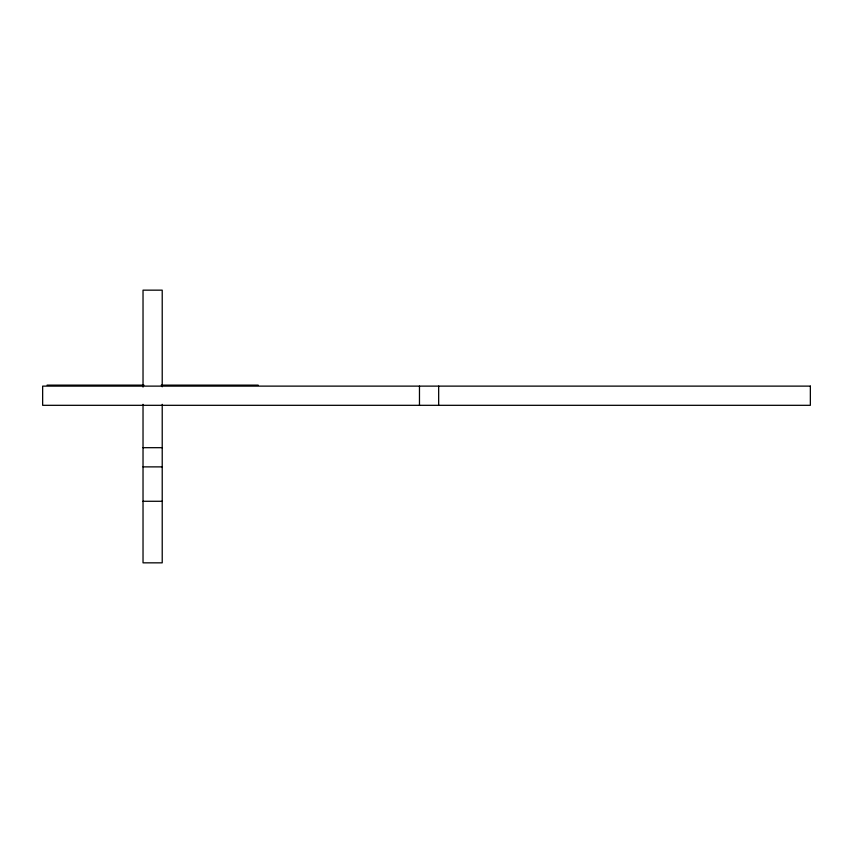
<?xml version="1.0" encoding="UTF-8"?>
<svg xmlns="http://www.w3.org/2000/svg" width="853" height="853" viewBox="0 0 853 853"><rect width="100%" height="100%" fill="white"/><g stroke="black" fill="none" stroke-linecap="round" stroke-linejoin="round"><path stroke-width="1.28" d="M47.064 385.129L143.986 385.129M161.249 385.129L258.182 385.129M143.027 447.686L162.219 447.686M143.027 466.879L162.219 466.879M143.027 501.276L162.219 501.276M438.666 386.121L438.666 405.314M419.473 386.121L419.473 405.314M162.219 386.793L162.219 290.159L143.027 290.159L143.027 387.081M162.219 404.322L162.219 562.841L143.027 562.841L143.027 404.322M810.35 386.121L42.65 386.121L42.65 405.314L810.35 405.314L810.35 386.121"/></g></svg>
